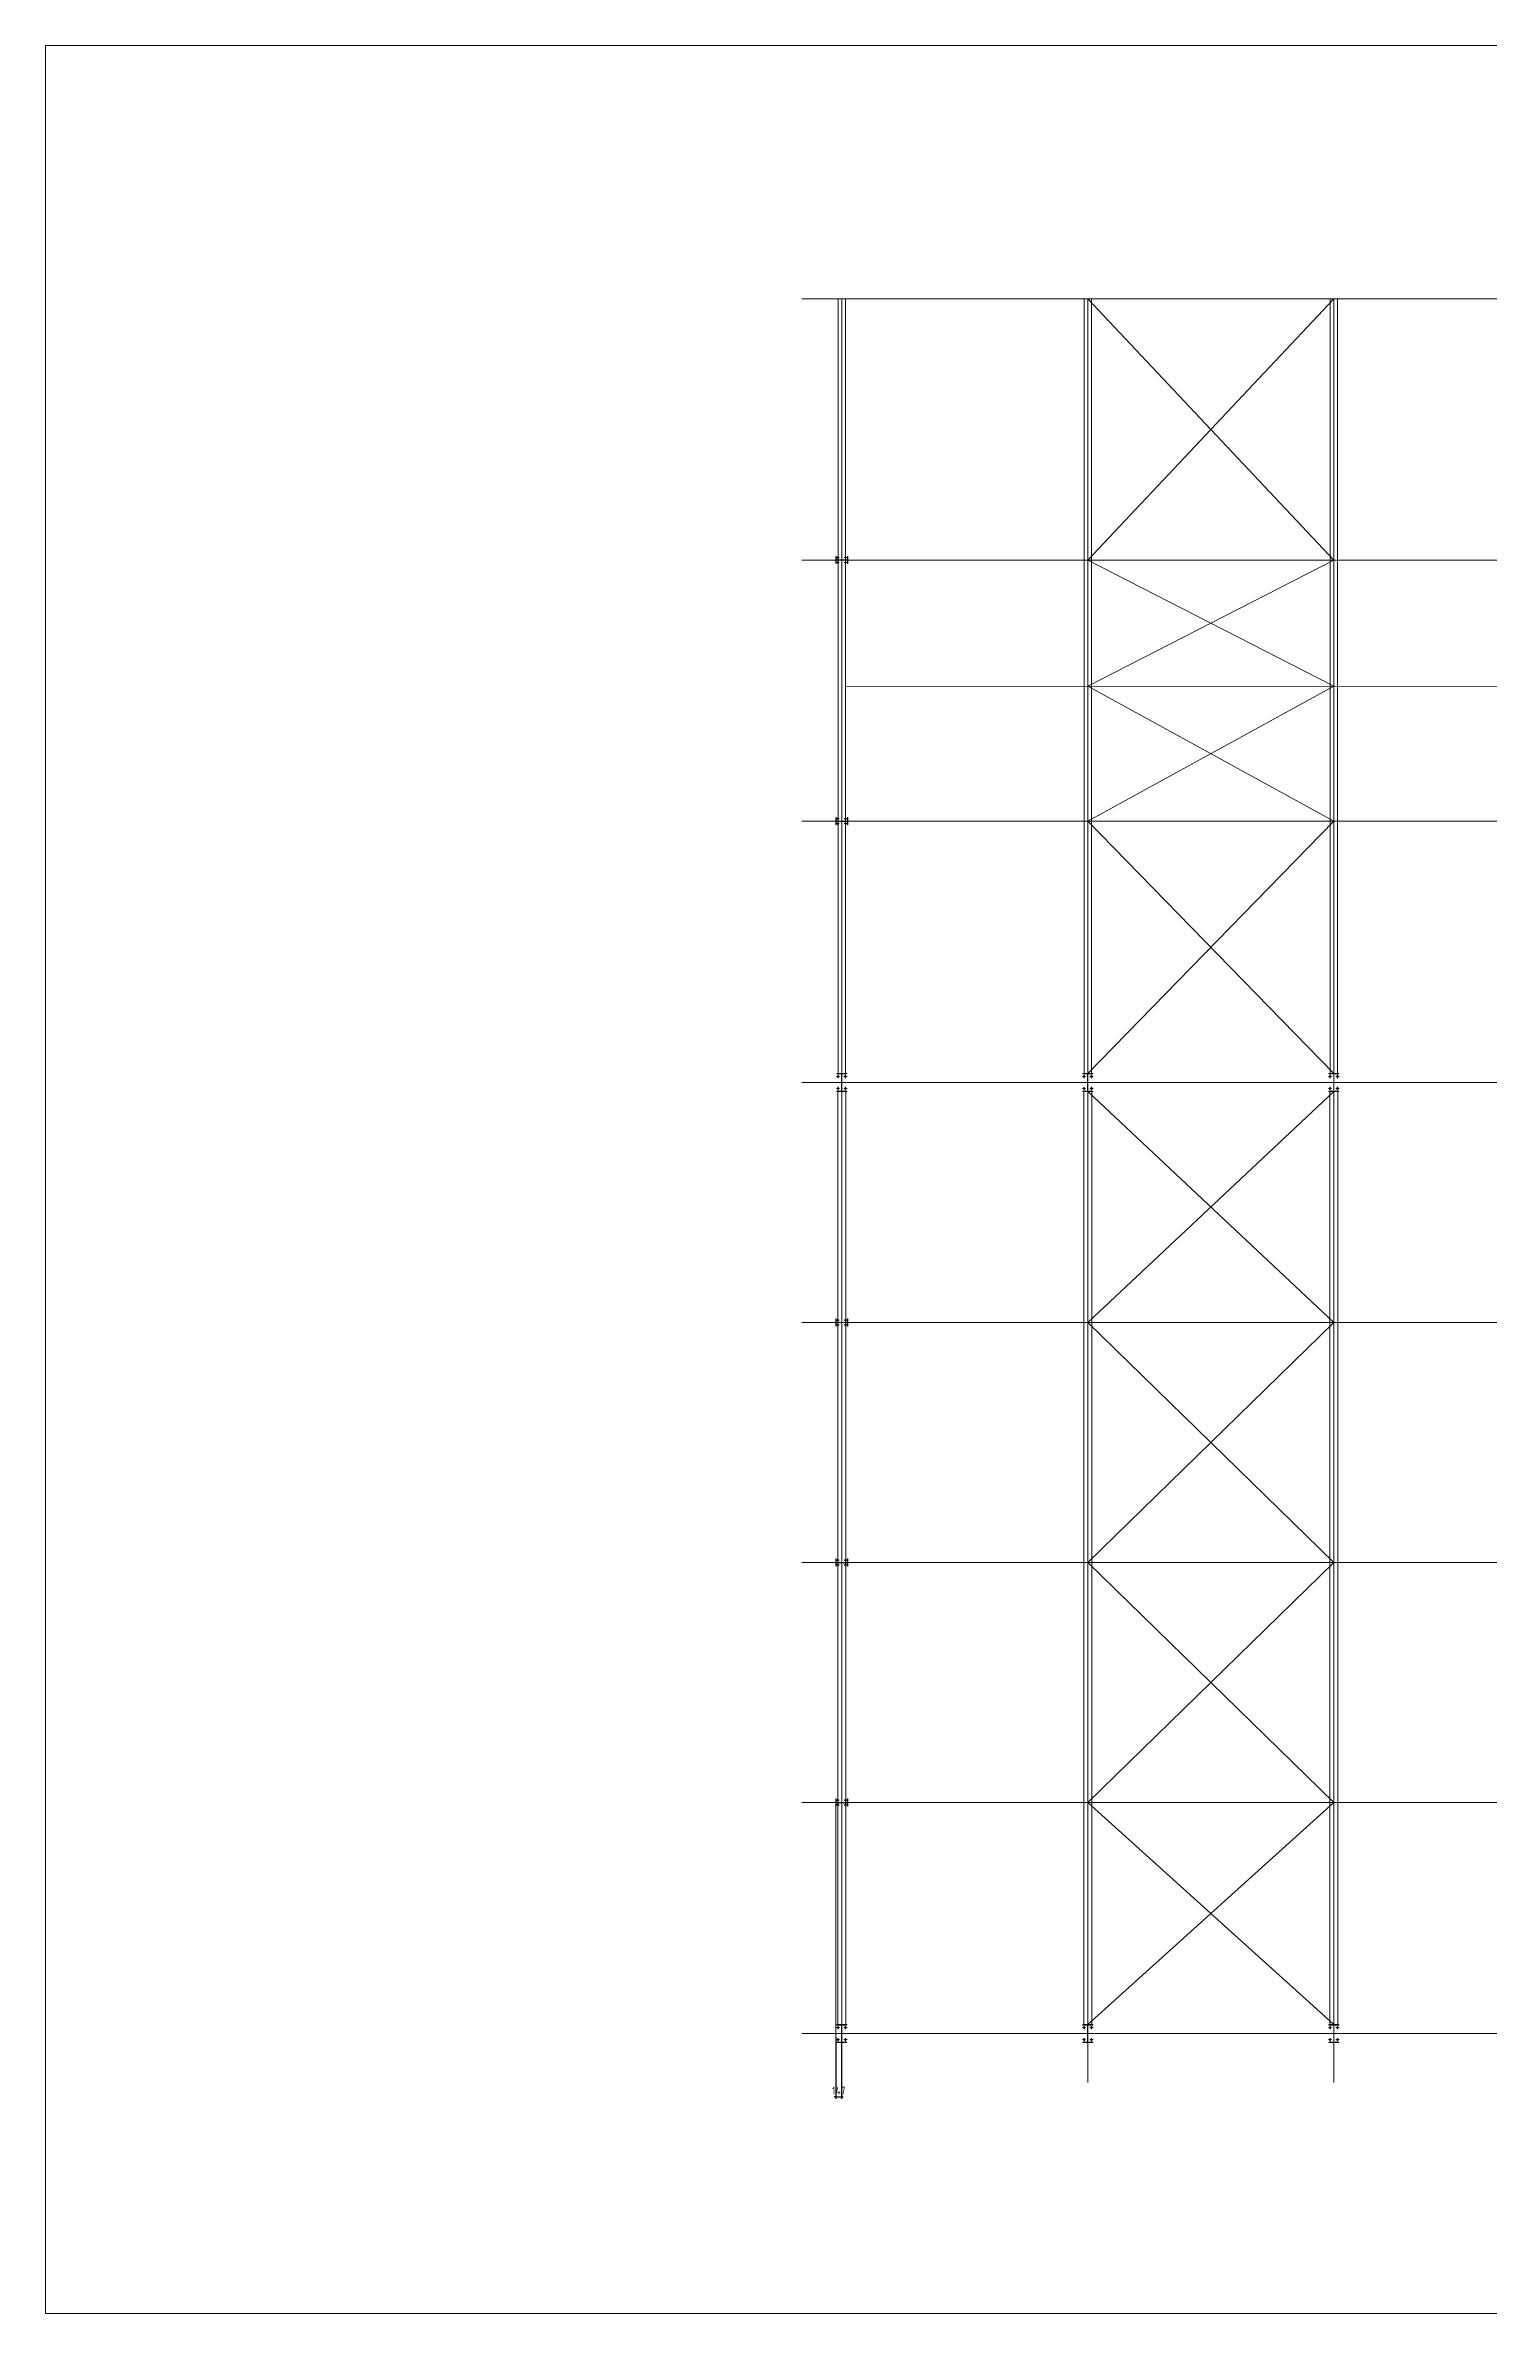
# Model space of a CAD drawing. Extents: x 485428 to 797698, y 56414 to 211814.
# Drawn here: x 485428 to 521506, y 98414 to 155114 of the extents above; entities that cross this region are included whole.
import ezdxf

# ---------------------------------------------------------------- set-up
doc = ezdxf.new("R2010")
doc.units = 0
doc.header["$LTSCALE"] = 1000
doc.header["$MEASUREMENT"] = 0
doc.layers.add('DOTE', color=1, linetype='Continuous')
doc.styles.get("Standard").update_dxf_attribs({"font": 'gbenor.shx', "bigfont": 'gbcbig.shx'})
doc.dimstyles.get("Standard").update_dxf_attribs({"dimscale": 100, "dimtxt": 2, "dimasz": 0.4, "dimexe": 0.5, "dimexo": 1, "dimgap": 0.5, "dimtad": 1, "dimdec": 0, "dimzin": 0, "dimdsep": 46, "dimtxsty": 'Standard', "dimblk": 'ARCHTICK', "dimcen": 0.09, "dimadec": 0, "dimazin": 0, "dimtfac": 1, "dimtdec": 0, "dimtix": 1, "dimtmove": 2, "dimatfit": 3, "dimfxl": 1, "dimtolj": 1, "dimtzin": 0, "dimarcsym": 0})

# ---------------------------------------------------------------- blocks, each defined once
blk = doc.blocks.new('_ArchTick')
at = {"color": 0, "linetype": 'ByBlock', "const_width": 0.4}
blk.add_lwpolyline([(-0.5, -0.5), (0.5, 0.5)], dxfattribs=at)
blk = doc.blocks.new('*D413')
at = {"color": 0, "lineweight": -2}
for p, q in [((505185, 105314), (505185, 103785)), ((505332, 105314), (505332, 103785)), ((505185, 103835), (505145, 103835)), ((505185, 103835), (505332, 103835)), ((505332, 103835), (505372, 103835))]:
    blk.add_line(p, q, dxfattribs=at)
at = {"layer": 'Defpoints', "color": 0}
for p in [(505185, 105414), (505332, 105414), (505332, 103835)]:
    blk.add_point(p, dxfattribs=at)
at = {"color": 0, "lineweight": -2, "xscale": 40, "yscale": 40, "zscale": 40}
blk.add_blockref('_ArchTick', (505185, 103835), dxfattribs=at)
at = {"color": 0, "lineweight": -2, "xscale": 40, "yscale": 40, "zscale": 40, "rotation": 180}
blk.add_blockref('_ArchTick', (505332, 103835), dxfattribs=at)
at = {"color": 0, "lineweight": 15, "insert": (505259, 103985), "char_height": 200, "attachment_point": 5}
blk.add_mtext('\\A1;147', dxfattribs=at)

msp = doc.modelspace()

# ---------------------------------------------------------------- linework, layer by layer
at = {"color": 6, "lineweight": 15}
for p, q in [((517635.3, 142249.1), (511485.3, 148779.1)), ((517635.3, 148779.1), (511485.3, 142249.1)), ((511485.3, 139092.4), (517635.3, 142249.1)), ((511485.3, 142249.1), (517635.3, 139093.2)), ((517635.3, 139093.2), (511485.3, 135719.1)), ((517635.3, 135719.1), (511485.3, 139092.4)), ((511485.3, 129414.1), (517635.3, 135719.1)), ((511485.3, 135719.1), (517635.3, 129414.1)), ((517635.3, 123189.1), (511485.3, 128964.1)), ((517635.3, 128964.1), (511485.3, 123189.1)), ((511485.3, 117189.1), (517635.3, 123189.1)), ((511485.3, 123189.1), (517635.3, 117189.1)), ((517635.3, 111189.1), (511485.3, 117189.1)), ((517635.3, 117189.1), (511485.3, 111189.1)), ((511485.3, 105639.1), (517635.3, 111189.1)), ((511485.3, 111189.1), (517635.3, 105639.1))]:
    msp.add_line(p, q, dxfattribs=at)
at = {"color": 4, "lineweight": 15}
for p, q in [((505185.3, 142159.1), (505185.3, 142339.1)), ((505185.3, 142339.1), (505193.3, 142339.1)), ((505193.3, 142339.1), (505193.3, 142159.1)), ((505485.3, 142339.1), (505477.3, 142339.1)), ((505477.3, 142339.1), (505477.3, 142159.1)), ((505485.3, 142159.1), (505485.3, 142339.1)), ((505193.3, 142159.1), (505185.3, 142159.1)), ((505477.3, 142252.1), (505193.3, 142252.1)), ((505477.3, 142246.1), (505193.3, 142246.1)), ((505477.3, 142159.1), (505485.3, 142159.1)), ((505185.3, 135629.1), (505185.3, 135809.1)), ((505185.3, 135809.1), (505193.3, 135809.1)), ((505193.3, 135629.1), (505185.3, 135629.1)), ((505193.3, 135809.1), (505193.3, 135629.1)), ((505477.3, 135722.1), (505193.3, 135722.1)), ((505477.3, 135716.1), (505193.3, 135716.1)), ((505485.3, 135809.1), (505477.3, 135809.1)), ((505477.3, 135809.1), (505477.3, 135629.1)), ((505477.3, 135629.1), (505485.3, 135629.1)), ((505485.3, 135629.1), (505485.3, 135809.1)), ((505335.3, 129414.1), (505210.3, 129414.1)), ((505210.3, 129414.1), (505210.3, 129404.1)), ((505210.3, 129404.1), (505460.3, 129404.1)), ((505332.3, 129404.1), (505332.3, 128974.1)), ((505460.3, 129414.1), (505335.3, 129414.1)), ((505338.3, 129404.1), (505338.3, 128974.1)), ((505460.3, 129404.1), (505460.3, 129414.1)), ((511485.3, 129414.1), (511360.3, 129414.1)), ((511360.3, 129414.1), (511360.3, 129404.1)), ((511360.3, 129404.1), (511610.3, 129404.1)), ((511482.3, 129404.1), (511482.3, 128974.1)), ((511610.3, 129414.1), (511485.3, 129414.1)), ((511488.3, 129404.1), (511488.3, 128974.1)), ((511610.3, 129404.1), (511610.3, 129414.1)), ((517635.3, 129414.1), (517510.3, 129414.1)), ((517510.3, 129414.1), (517510.3, 129404.1)), ((517510.3, 129404.1), (517760.3, 129404.1)), ((517632.3, 129404.1), (517632.3, 128974.1)), ((517760.3, 129414.1), (517635.3, 129414.1)), ((517638.3, 129404.1), (517638.3, 128974.1)), ((517760.3, 129404.1), (517760.3, 129414.1)), ((505210.3, 128964.1), (505210.3, 128974.1)), ((505210.3, 128974.1), (505460.3, 128974.1)), ((505335.3, 128964.1), (505210.3, 128964.1)), ((505460.3, 128964.1), (505335.3, 128964.1)), ((505460.3, 128974.1), (505460.3, 128964.1)), ((511360.3, 128964.1), (511360.3, 128974.1)), ((511360.3, 128974.1), (511610.3, 128974.1)), ((511485.3, 128964.1), (511360.3, 128964.1)), ((511610.3, 128964.1), (511485.3, 128964.1)), ((511610.3, 128974.1), (511610.3, 128964.1)), ((517510.3, 128964.1), (517510.3, 128974.1)), ((517510.3, 128974.1), (517760.3, 128974.1)), ((517635.3, 128964.1), (517510.3, 128964.1)), ((517760.3, 128964.1), (517635.3, 128964.1)), ((517760.3, 128974.1), (517760.3, 128964.1)), ((505185.3, 123099.1), (505185.3, 123279.1)), ((505185.3, 123279.1), (505193.3, 123279.1)), ((505193.3, 123099.1), (505185.3, 123099.1)), ((505193.3, 123279.1), (505193.3, 123099.1)), ((505477.3, 123192.1), (505193.3, 123192.1)), ((505477.3, 123186.1), (505193.3, 123186.1)), ((505485.3, 123279.1), (505477.3, 123279.1)), ((505477.3, 123279.1), (505477.3, 123099.1)), ((505477.3, 123099.1), (505485.3, 123099.1)), ((505485.3, 123099.1), (505485.3, 123279.1)), ((505185.3, 117099.1), (505185.3, 117279.1)), ((505185.3, 117279.1), (505193.3, 117279.1)), ((505193.3, 117099.1), (505185.3, 117099.1)), ((505193.3, 117279.1), (505193.3, 117099.1)), ((505477.3, 117192.1), (505193.3, 117192.1)), ((505477.3, 117186.1), (505193.3, 117186.1)), ((505485.3, 117279.1), (505477.3, 117279.1)), ((505477.3, 117279.1), (505477.3, 117099.1)), ((505477.3, 117099.1), (505485.3, 117099.1)), ((505485.3, 117099.1), (505485.3, 117279.1)), ((505185.3, 111099.1), (505185.3, 111279.1)), ((505185.3, 111279.1), (505193.3, 111279.1)), ((505193.3, 111279.1), (505193.3, 111099.1)), ((505477.3, 111192.1), (505193.3, 111192.1)), ((505477.3, 111186.1), (505193.3, 111186.1)), ((505485.3, 111279.1), (505477.3, 111279.1)), ((505477.3, 111279.1), (505477.3, 111099.1)), ((505485.3, 111099.1), (505485.3, 111279.1)), ((505193.3, 111099.1), (505185.3, 111099.1)), ((505477.3, 111099.1), (505485.3, 111099.1)), ((505335.3, 105639.1), (505210.3, 105639.1)), ((505210.3, 105639.1), (505210.3, 105629.1)), ((505210.3, 105629.1), (505460.3, 105629.1)), ((505332.3, 105629.1), (505332.3, 105199.1)), ((505460.3, 105639.1), (505335.3, 105639.1)), ((505338.3, 105629.1), (505338.3, 105199.1)), ((505460.3, 105629.1), (505460.3, 105639.1)), ((511485.3, 105639.1), (511360.3, 105639.1)), ((511360.3, 105639.1), (511360.3, 105629.1)), ((511360.3, 105629.1), (511610.3, 105629.1)), ((511482.3, 105629.1), (511482.3, 105199.1)), ((511610.3, 105639.1), (511485.3, 105639.1)), ((511488.3, 105629.1), (511488.3, 105199.1)), ((511610.3, 105629.1), (511610.3, 105639.1)), ((517635.3, 105639.1), (517510.3, 105639.1)), ((517510.3, 105639.1), (517510.3, 105629.1)), ((517510.3, 105629.1), (517760.3, 105629.1)), ((517632.3, 105629.1), (517632.3, 105199.1)), ((517760.3, 105639.1), (517635.3, 105639.1)), ((517638.3, 105629.1), (517638.3, 105199.1)), ((517760.3, 105629.1), (517760.3, 105639.1)), ((505210.3, 105189.1), (505210.3, 105199.1)), ((505210.3, 105199.1), (505460.3, 105199.1)), ((505335.3, 105189.1), (505210.3, 105189.1)), ((505460.3, 105189.1), (505335.3, 105189.1)), ((505460.3, 105199.1), (505460.3, 105189.1)), ((511360.3, 105189.1), (511360.3, 105199.1)), ((511360.3, 105199.1), (511610.3, 105199.1)), ((511485.3, 105189.1), (511360.3, 105189.1)), ((511610.3, 105189.1), (511485.3, 105189.1)), ((511610.3, 105199.1), (511610.3, 105189.1)), ((517510.3, 105189.1), (517510.3, 105199.1)), ((517510.3, 105199.1), (517760.3, 105199.1)), ((517635.3, 105189.1), (517510.3, 105189.1)), ((517760.3, 105189.1), (517635.3, 105189.1)), ((517760.3, 105199.1), (517760.3, 105189.1))]:
    msp.add_line(p, q, dxfattribs=at)
at = {"color": 2, "lineweight": 15}
for p, q in [((505335.3, 142249.1), (505485.3, 142249.1)), ((511395.3, 142249.1), (517725.3, 142249.1)), ((505425.3, 139091.6), (543055.2, 139096.6)), ((505335.3, 135719.1), (505485.3, 135719.1)), ((511395.3, 135719.1), (517725.3, 135719.1)), ((505335.3, 129189.1), (542492.3, 129189.1)), ((505335.3, 123189.1), (541951.6, 123189.1)), ((505335.3, 117189.1), (541557.9, 117189.1)), ((505335.3, 111189.1), (541164.2, 111189.1)), ((505338.3, 105414.1), (540932.3, 105414.1))]:
    msp.add_line(p, q, dxfattribs=at)
at = {"color": 1, "lineweight": 15}
msp.add_line((505185.3, 111099.1), (505185.3, 105107.5), dxfattribs=at)
at = {"lineweight": 15}
msp.add_lwpolyline([(485428.1, 155114.2), (565618.1, 155114.2), (565618.1, 98414.2), (485428.1, 98414.2)], close=True, dxfattribs=at)
for centre, radius in [((505240.3, 142309.1), 14.5), ((505430.3, 142309.1), 14.5), ((505240.3, 142189.1), 14.5), ((505430.3, 142189.1), 14.5), ((505240.3, 135779.1), 14.5), ((505240.3, 135659.1), 14.5), ((505430.3, 135779.1), 14.5), ((505430.3, 135659.1), 14.5), ((505242.8, 129339.1), 19), ((505427.8, 129339.1), 19), ((511392.8, 129339.1), 19), ((511577.8, 129339.1), 19), ((517542.8, 129339.1), 19), ((517727.8, 129339.1), 19), ((505242.8, 129039.1), 19), ((505427.8, 129039.1), 19), ((511392.8, 129039.1), 19), ((511577.8, 129039.1), 19), ((517542.8, 129039.1), 19), ((517727.8, 129039.1), 19), ((505240.3, 123249.1), 14.5), ((505240.3, 123129.1), 14.5), ((505430.3, 123249.1), 14.5), ((505430.3, 123129.1), 14.5), ((505240.3, 117249.1), 14.5), ((505240.3, 117129.1), 14.5), ((505430.3, 117249.1), 14.5), ((505430.3, 117129.1), 14.5), ((505240.3, 111249.1), 14.5), ((505240.3, 111129.1), 14.5), ((505430.3, 111249.1), 14.5), ((505430.3, 111129.1), 14.5), ((505242.8, 105564.1), 19), ((505427.8, 105564.1), 19), ((511392.8, 105564.1), 19), ((511577.8, 105564.1), 19), ((517542.8, 105564.1), 19), ((517727.8, 105564.1), 19), ((505242.8, 105264.1), 19), ((505427.8, 105264.1), 19), ((511392.8, 105264.1), 19), ((511577.8, 105264.1), 19), ((517542.8, 105264.1), 19), ((517727.8, 105264.1), 19)]:
    msp.add_circle(centre, radius, dxfattribs=at)
at = {"layer": 'DOTE', "lineweight": 15}
for p, q in [((504335.3, 148779.1), (543780.7, 148779.1)), ((505335.3, 104189.1), (505335.3, 148779.1)), ((511485.3, 104189.1), (511485.3, 148779.1)), ((517635.3, 104189.1), (517635.3, 148779.1)), ((504335.3, 142249.1), (543352.2, 142249.1)), ((504335.3, 135719.1), (543235.3, 135719.1)), ((504335.3, 129189.1), (543235.3, 129189.1)), ((504335.3, 123189.1), (543235.3, 123189.1)), ((504335.3, 117189.1), (543235.3, 117189.1)), ((504335.3, 111189.1), (543235.3, 111189.1)), ((504335.3, 105414.1), (543235.3, 105414.1))]:
    msp.add_line(p, q, dxfattribs=at)
at = {"layer": 'DOTE', "color": 4, "lineweight": 15}
for p, q in [((505245.3, 129404.1), (505245.3, 148779.1)), ((505425.3, 129404.1), (505425.3, 148779.1)), ((511395.3, 129404.1), (511395.3, 148779.1)), ((511575.3, 129404.1), (511575.3, 148779.1)), ((517545.3, 129404.1), (517545.3, 148779.1)), ((517725.3, 129404.1), (517725.3, 148779.1)), ((505235.3, 105639.1), (505235.3, 128974.1)), ((505435.3, 105639.1), (505435.3, 128974.1)), ((511385.3, 105639.1), (511385.3, 128974.1)), ((511585.3, 105639.1), (511585.3, 128974.1)), ((517535.3, 105639.1), (517535.3, 128974.1)), ((517735.3, 105639.1), (517735.3, 128974.1))]:
    msp.add_line(p, q, dxfattribs=at)
at = {"layer": 'DOTE', "color": 0, "lineweight": 15}
for p, q in [((505240.3, 142274.6), (505240.3, 142343.6)), ((505430.3, 142274.6), (505430.3, 142343.6)), ((505205.8, 142309.1), (505274.8, 142309.1)), ((505205.8, 142189.1), (505274.8, 142189.1)), ((505240.3, 142154.6), (505240.3, 142223.6)), ((505395.8, 142309.1), (505464.8, 142309.1)), ((505395.8, 142189.1), (505464.8, 142189.1)), ((505430.3, 142154.6), (505430.3, 142223.6)), ((505205.8, 135779.1), (505274.8, 135779.1)), ((505205.8, 135659.1), (505274.8, 135659.1)), ((505240.3, 135744.6), (505240.3, 135813.6)), ((505240.3, 135624.6), (505240.3, 135693.6)), ((505395.8, 135779.1), (505464.8, 135779.1)), ((505395.8, 135659.1), (505464.8, 135659.1)), ((505430.3, 135744.6), (505430.3, 135813.6)), ((505430.3, 135624.6), (505430.3, 135693.6)), ((505203.8, 129339.1), (505281.8, 129339.1)), ((505242.8, 129300.1), (505242.8, 129378.1)), ((505388.8, 129339.1), (505466.8, 129339.1)), ((505427.8, 129300.1), (505427.8, 129378.1)), ((511353.8, 129339.1), (511431.8, 129339.1)), ((511392.8, 129300.1), (511392.8, 129378.1)), ((511538.8, 129339.1), (511616.8, 129339.1)), ((511577.8, 129300.1), (511577.8, 129378.1)), ((517503.8, 129339.1), (517581.8, 129339.1)), ((517542.8, 129300.1), (517542.8, 129378.1)), ((517688.8, 129339.1), (517766.8, 129339.1)), ((517727.8, 129300.1), (517727.8, 129378.1)), ((505203.8, 129039.1), (505281.8, 129039.1)), ((505242.8, 129000.1), (505242.8, 129078.1)), ((505388.8, 129039.1), (505466.8, 129039.1)), ((505427.8, 129000.1), (505427.8, 129078.1)), ((511353.8, 129039.1), (511431.8, 129039.1)), ((511392.8, 129000.1), (511392.8, 129078.1)), ((511538.8, 129039.1), (511616.8, 129039.1)), ((511577.8, 129000.1), (511577.8, 129078.1)), ((517503.8, 129039.1), (517581.8, 129039.1)), ((517542.8, 129000.1), (517542.8, 129078.1)), ((517688.8, 129039.1), (517766.8, 129039.1)), ((517727.8, 129000.1), (517727.8, 129078.1)), ((505205.8, 123249.1), (505274.8, 123249.1)), ((505205.8, 123129.1), (505274.8, 123129.1)), ((505240.3, 123214.6), (505240.3, 123283.6)), ((505240.3, 123094.6), (505240.3, 123163.6)), ((505395.8, 123249.1), (505464.8, 123249.1)), ((505395.8, 123129.1), (505464.8, 123129.1)), ((505430.3, 123214.6), (505430.3, 123283.6)), ((505430.3, 123094.6), (505430.3, 123163.6)), ((505205.8, 117249.1), (505274.8, 117249.1)), ((505205.8, 117129.1), (505274.8, 117129.1)), ((505240.3, 117214.6), (505240.3, 117283.6)), ((505240.3, 117094.6), (505240.3, 117163.6)), ((505395.8, 117249.1), (505464.8, 117249.1)), ((505395.8, 117129.1), (505464.8, 117129.1)), ((505430.3, 117214.6), (505430.3, 117283.6)), ((505430.3, 117094.6), (505430.3, 117163.6)), ((505205.8, 111249.1), (505274.8, 111249.1)), ((505240.3, 111214.6), (505240.3, 111283.6)), ((505240.3, 111094.6), (505240.3, 111163.6)), ((505395.8, 111249.1), (505464.8, 111249.1)), ((505430.3, 111214.6), (505430.3, 111283.6)), ((505430.3, 111094.6), (505430.3, 111163.6)), ((505205.8, 111129.1), (505274.8, 111129.1)), ((505395.8, 111129.1), (505464.8, 111129.1)), ((505203.8, 105564.1), (505281.8, 105564.1)), ((505242.8, 105525.1), (505242.8, 105603.1)), ((505388.8, 105564.1), (505466.8, 105564.1)), ((505427.8, 105525.1), (505427.8, 105603.1)), ((511353.8, 105564.1), (511431.8, 105564.1)), ((511392.8, 105525.1), (511392.8, 105603.1)), ((511538.8, 105564.1), (511616.8, 105564.1)), ((511577.8, 105525.1), (511577.8, 105603.1)), ((517503.8, 105564.1), (517581.8, 105564.1)), ((517542.8, 105525.1), (517542.8, 105603.1)), ((517688.8, 105564.1), (517766.8, 105564.1)), ((517727.8, 105525.1), (517727.8, 105603.1)), ((505203.8, 105264.1), (505281.8, 105264.1)), ((505242.8, 105225.1), (505242.8, 105303.1)), ((505388.8, 105264.1), (505466.8, 105264.1)), ((505427.8, 105225.1), (505427.8, 105303.1)), ((511353.8, 105264.1), (511431.8, 105264.1)), ((511392.8, 105225.1), (511392.8, 105303.1)), ((511538.8, 105264.1), (511616.8, 105264.1)), ((511577.8, 105225.1), (511577.8, 105303.1)), ((517503.8, 105264.1), (517581.8, 105264.1)), ((517542.8, 105225.1), (517542.8, 105303.1)), ((517688.8, 105264.1), (517766.8, 105264.1)), ((517727.8, 105225.1), (517727.8, 105303.1))]:
    msp.add_line(p, q, dxfattribs=at)

# ---------------------------------------------------------------- dimensions: what is measured, and where the dimension line sits
at = {"lineweight": 15}
dim = msp.add_linear_dim(base=(505332.3, 103834.6), p1=(505185.3, 105414.1), p2=(505332.3, 105414.1), dimstyle='Standard', dxfattribs=at)
dim.commit()
dim.dimension.update_dxf_attribs({"geometry": '*D413', "text_midpoint": (505258.8, 103984.6)})

doc.saveas('drawing.dxf')
